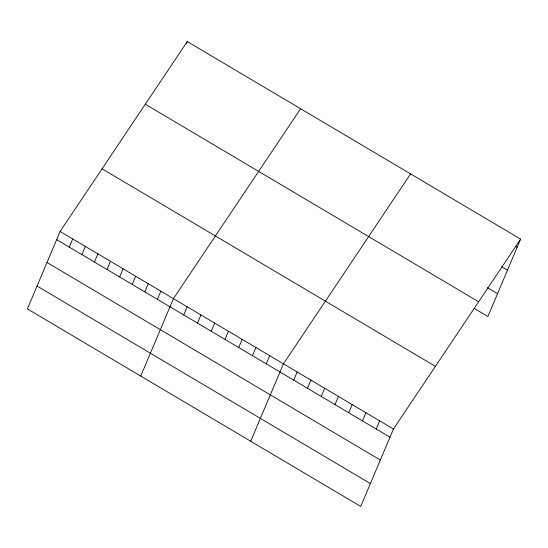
<?xml version="1.0" encoding="UTF-8"?>
<svg xmlns="http://www.w3.org/2000/svg" width="548" height="548" viewBox="0 0 548 548"><rect width="100%" height="100%" fill="white"/><g stroke="black" fill="none" stroke-linecap="round" stroke-linejoin="round"><path stroke-width="0.82" d="M60.102 231.475L27.4 308.901L360.728 506.441L393.43 429.022L520.6 239.099L187.272 41.559L60.102 231.475L393.43 429.022M69.247 247.1L72.699 238.942M81.844 254.567L85.289 246.401M186.334 43.785L187.272 41.559M94.434 262.026L97.88 253.868M107.024 269.493L110.47 261.328M119.615 276.952L123.067 268.794M132.212 284.419L135.657 276.254M144.802 291.879L148.248 283.72M157.392 299.338L160.845 291.18M140.733 376.065L173.435 298.639L300.605 108.723M183.738 314.949L187.183 306.791M197.486 323.101L200.931 314.942M211.233 331.252L214.686 323.087M224.988 339.397L228.434 331.239M238.736 347.548L242.182 339.383M252.484 355.693L255.93 347.535M266.232 363.845L269.685 355.686M250.731 441.25L283.432 363.831L410.603 173.915M293.735 380.141L297.18 371.982M307.483 388.292L310.928 380.127M321.231 396.437L324.683 388.279M334.986 404.588L338.431 396.423M348.734 412.733L352.179 404.575M362.481 420.885L365.927 412.726M376.229 429.036L379.682 420.871M520.6 239.099L487.898 316.525L474.143 308.373M515.702 246.401L517.154 247.264M501.708 266.684L507.496 270.116M487.419 287.659L497.55 293.666M145.309 104.23L478.637 301.777M102.072 168.805L435.393 366.345M56.656 239.64L389.984 437.181M47.005 262.492L380.326 460.039M37.052 286.042L370.38 483.583"/></g></svg>
